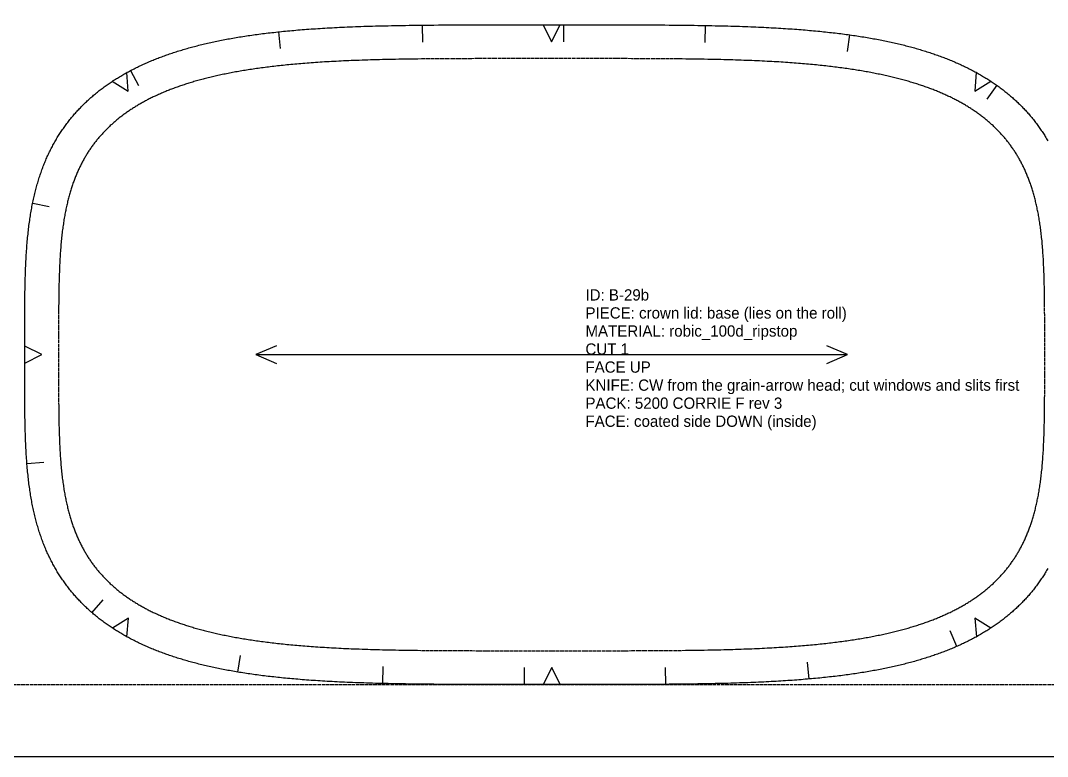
# Model space of a CAD drawing. Header units: millimetres. Extents: x 0 to 9408, y -22 to 1524.
# Drawn here: x 7505.5 to 7870, y 0 to 261 of the extents above; entities that cross this region are included whole.
import ezdxf

# ---------------------------------------------------------------- set-up
doc = ezdxf.new("R2010")
doc.units = ezdxf.units.MM
doc.linetypes.add('DASHED', pattern=[1.524, 1.27, -0.254])
for name, color, linetype in [('CUT', 7, 'Continuous'), ('GRAIN', 5, 'Continuous'), ('NOTCH', 1, 'Continuous'), ('SEW', 3, 'Continuous'), ('TEXT', 2, 'Continuous')]:
    doc.layers.add(name, color=color, linetype=linetype)

msp = doc.modelspace()

# ---------------------------------------------------------------- linework, layer by layer
at = {"layer": 'CUT'}
msp.add_lwpolyline([(7870.12, 66.67), (7869.9, 66.29), (7869.68, 65.91), (7869.45, 65.53), (7869.22, 65.16), (7868.99, 64.78), (7868.75, 64.41), (7868.52, 64.04), (7868.28, 63.68), (7868.04, 63.31), (7867.79, 62.95), (7867.55, 62.59), (7867.3, 62.23), (7867.05, 61.88), (7866.8, 61.52), (7866.54, 61.17), (7866.29, 60.82), (7866.03, 60.47), (7865.76, 60.13), (7865.5, 59.79), (7865.23, 59.45), (7864.97, 59.11), (7864.69, 58.77), (7864.42, 58.44), (7864.15, 58.11), (7863.87, 57.78), (7863.59, 57.45), (7863.31, 57.12), (7863.02, 56.8), (7862.74, 56.48), (7862.45, 56.16), (7862.16, 55.84), (7861.86, 55.53), (7861.57, 55.21), (7861.27, 54.9), (7860.97, 54.59), (7860.67, 54.29), (7860.37, 53.98), (7860.06, 53.68), (7859.75, 53.38), (7859.44, 53.08), (7859.13, 52.79), (7858.82, 52.49), (7858.5, 52.2), (7858.18, 51.91), (7857.86, 51.62), (7857.54, 51.34), (7857.22, 51.05), (7856.89, 50.77), (7856.56, 50.49), (7856.23, 50.22), (7855.9, 49.94), (7855.57, 49.67), (7855.23, 49.39), (7854.89, 49.13), (7854.55, 48.86), (7854.21, 48.59), (7853.86, 48.33), (7853.52, 48.07), (7853.17, 47.81), (7852.82, 47.55), (7852.47, 47.29), (7852.11, 47.04), (7851.76, 46.79), (7851.4, 46.54), (7851.04, 46.29), (7850.68, 46.05), (7850.31, 45.8), (7849.95, 45.56), (7849.58, 45.32), (7849.21, 45.08), (7848.84, 44.84), (7848.46, 44.61), (7848.09, 44.38), (7847.71, 44.15), (7847.33, 43.92), (7846.95, 43.69), (7846.57, 43.46), (7846.18, 43.24), (7845.79, 43.02), (7845.4, 42.8), (7845.01, 42.58), (7844.62, 42.36), (7844.22, 42.15), (7843.83, 41.93), (7843.43, 41.72), (7843.03, 41.51), (7842.62, 41.31), (7842.22, 41.1), (7841.81, 40.89), (7841.4, 40.69), (7840.99, 40.49), (7840.58, 40.29), (7840.17, 40.09), (7839.75, 39.9), (7839.33, 39.7), (7838.91, 39.51), (7838.49, 39.32), (7838.06, 39.13), (7837.63, 38.94), (7837.21, 38.75), (7836.77, 38.57), (7836.34, 38.39), (7835.91, 38.21), (7835.47, 38.03), (7835.03, 37.85), (7834.59, 37.67), (7834.14, 37.49), (7833.7, 37.32), (7833.25, 37.15), (7832.8, 36.98), (7832.35, 36.81), (7831.89, 36.64), (7831.44, 36.47), (7830.98, 36.31), (7830.52, 36.15), (7830.05, 35.99), (7829.59, 35.82), (7829.12, 35.67), (7828.65, 35.51), (7828.18, 35.35), (7827.7, 35.2), (7827.22, 35.04), (7826.74, 34.89), (7826.26, 34.74), (7825.78, 34.59), (7825.29, 34.45), (7824.8, 34.3), (7824.31, 34.16), (7823.82, 34.01), (7823.32, 33.87), (7822.82, 33.73), (7822.32, 33.59), (7821.81, 33.45), (7821.31, 33.32), (7820.8, 33.18), (7820.29, 33.05), (7819.77, 32.92), (7819.25, 32.78), (7818.73, 32.65), (7818.21, 32.53), (7817.69, 32.4), (7817.16, 32.27), (7816.63, 32.15), (7816.09, 32.03), (7815.55, 31.9), (7815.01, 31.78), (7814.47, 31.66), (7813.93, 31.54), (7813.38, 31.43), (7812.82, 31.31), (7812.27, 31.2), (7811.71, 31.08), (7811.15, 30.97), (7810.59, 30.86), (7810.02, 30.75), (7809.45, 30.64), (7808.87, 30.54), (7808.29, 30.43), (7807.71, 30.33), (7807.13, 30.22), (7806.54, 30.12), (7805.95, 30.02), (7805.35, 29.92), (7804.76, 29.82), (7804.15, 29.73), (7803.55, 29.63), (7802.94, 29.54), (7802.32, 29.44), (7801.7, 29.35), (7801.08, 29.26), (7800.46, 29.17), (7799.83, 29.08), (7799.19, 28.99), (7798.55, 28.9), (7797.91, 28.82), (7797.26, 28.73), (7796.61, 28.65), (7795.96, 28.57), (7795.3, 28.49), (7794.63, 28.41), (7793.96, 28.33), (7793.29, 28.25), (7792.61, 28.18), (7791.92, 28.1), (7791.23, 28.03), (7790.54, 27.95), (7789.84, 27.88), (7789.13, 27.81), (7788.42, 27.74), (7787.7, 27.67), (7786.98, 27.6), (7786.25, 27.54), (7785.51, 27.47), (7784.77, 27.41), (7784.03, 27.35), (7783.27, 27.28), (7782.51, 27.22), (7781.74, 27.16), (7780.97, 27.1), (7780.19, 27.05), (7779.4, 26.99), (7778.6, 26.94), (7777.8, 26.88), (7776.99, 26.83), (7776.17, 26.78), (7775.34, 26.72), (7774.5, 26.67), (7773.65, 26.63), (7772.8, 26.58), (7771.93, 26.53), (7771.06, 26.48), (7770.17, 26.44), (7769.28, 26.4), (7768.37, 26.35), (7767.46, 26.31), (7766.53, 26.27), (7765.59, 26.23), (7764.64, 26.19), (7763.67, 26.16), (7762.69, 26.12), (7761.7, 26.09), (7760.69, 26.05), (7759.66, 26.02), (7758.62, 25.99), (7757.57, 25.96), (7756.49, 25.93), (7755.4, 25.9), (7754.29, 25.87), (7753.16, 25.84), (7752, 25.82), (7750.82, 25.79), (7749.62, 25.77), (7748.39, 25.74), (7747.14, 25.72), (7745.85, 25.7), (7744.53, 25.68), (7743.18, 25.66), (7741.79, 25.65), (7740.35, 25.63), (7738.88, 25.61), (7737.34, 25.6), (7735.76, 25.58), (7734.12, 25.57), (7732.4, 25.56), (7730.61, 25.55), (7728.73, 25.54), (7726.74, 25.53), (7724.62, 25.52), (7722.34, 25.52), (7719.87, 25.51), (7717.13, 25.51), (7714.03, 25.5), (7710.35, 25.5), (7705.56, 25.5), (7694, 25.5), (7682.44, 25.5), (7677.64, 25.5), (7673.96, 25.5), (7670.86, 25.51), (7668.13, 25.51), (7665.65, 25.52), (7663.38, 25.52), (7661.26, 25.53), (7659.26, 25.54), (7657.38, 25.55), (7655.59, 25.56), (7653.87, 25.57), (7652.23, 25.58), (7650.65, 25.6), (7649.12, 25.61), (7647.65, 25.63), (7646.21, 25.65), (7644.82, 25.66), (7643.47, 25.68), (7642.15, 25.7), (7640.86, 25.72), (7639.61, 25.74), (7638.38, 25.77), (7637.18, 25.79), (7636, 25.82), (7634.84, 25.84), (7633.71, 25.87), (7632.6, 25.9), (7631.51, 25.93), (7630.43, 25.96), (7629.38, 25.99), (7628.34, 26.02), (7627.31, 26.05), (7626.3, 26.09), (7625.31, 26.12), (7624.33, 26.16), (7623.36, 26.19), (7622.41, 26.23), (7621.47, 26.27), (7620.54, 26.31), (7619.63, 26.35), (7618.72, 26.4), (7617.83, 26.44), (7616.94, 26.48), (7616.07, 26.53), (7615.2, 26.58), (7614.35, 26.63), (7613.5, 26.67), (7612.66, 26.72), (7611.83, 26.78), (7611.01, 26.83), (7610.2, 26.88), (7609.4, 26.94), (7608.6, 26.99), (7607.81, 27.05), (7607.03, 27.1), (7606.26, 27.16), (7605.49, 27.22), (7604.73, 27.28), (7603.97, 27.35), (7603.23, 27.41), (7602.49, 27.47), (7601.75, 27.54), (7601.02, 27.6), (7600.3, 27.67), (7599.58, 27.74), (7598.87, 27.81), (7598.16, 27.88), (7597.46, 27.95), (7596.77, 28.03), (7596.08, 28.1), (7595.39, 28.18), (7594.71, 28.25), (7594.04, 28.33), (7593.37, 28.41), (7592.7, 28.49), (7592.04, 28.57), (7591.39, 28.65), (7590.74, 28.73), (7590.09, 28.82), (7589.45, 28.9), (7588.81, 28.99), (7588.17, 29.08), (7587.54, 29.17), (7586.92, 29.26), (7586.3, 29.35), (7585.68, 29.44), (7585.06, 29.54), (7584.45, 29.63), (7583.85, 29.73), (7583.24, 29.82), (7582.65, 29.92), (7582.05, 30.02), (7581.46, 30.12), (7580.87, 30.22), (7580.29, 30.33), (7579.71, 30.43), (7579.13, 30.54), (7578.55, 30.64), (7577.98, 30.75), (7577.41, 30.86), (7576.85, 30.97), (7576.29, 31.08), (7575.73, 31.2), (7575.18, 31.31), (7574.62, 31.43), (7574.07, 31.54), (7573.53, 31.66), (7572.99, 31.78), (7572.45, 31.9), (7571.91, 32.03), (7571.37, 32.15), (7570.84, 32.27), (7570.31, 32.4), (7569.79, 32.53), (7569.27, 32.65), (7568.75, 32.78), (7568.23, 32.92), (7567.71, 33.05), (7567.2, 33.18), (7566.69, 33.32), (7566.19, 33.45), (7565.68, 33.59), (7565.18, 33.73), (7564.68, 33.87), (7564.18, 34.01), (7563.69, 34.16), (7563.2, 34.3), (7562.71, 34.45), (7562.22, 34.59), (7561.74, 34.74), (7561.26, 34.89), (7560.78, 35.04), (7560.3, 35.2), (7559.82, 35.35), (7559.35, 35.51), (7558.88, 35.67), (7558.41, 35.82), (7557.95, 35.99), (7557.48, 36.15), (7557.02, 36.31), (7556.56, 36.47), (7556.11, 36.64), (7555.65, 36.81), (7555.2, 36.98), (7554.75, 37.15), (7554.3, 37.32), (7553.86, 37.49), (7553.41, 37.67), (7552.97, 37.85), (7552.53, 38.03), (7552.09, 38.21), (7551.66, 38.39), (7551.23, 38.57), (7550.79, 38.75), (7550.37, 38.94), (7549.94, 39.13), (7549.51, 39.32), (7549.09, 39.51), (7548.67, 39.7), (7548.25, 39.9), (7547.83, 40.09), (7547.42, 40.29), (7547.01, 40.49), (7546.6, 40.69), (7546.19, 40.89), (7545.78, 41.1), (7545.38, 41.31), (7544.97, 41.51), (7544.57, 41.72), (7544.17, 41.93), (7543.78, 42.15), (7543.38, 42.36), (7542.99, 42.58), (7542.6, 42.8), (7542.21, 43.02), (7541.82, 43.24), (7541.43, 43.46), (7541.05, 43.69), (7540.67, 43.92), (7540.29, 44.15), (7539.91, 44.38), (7539.54, 44.61), (7539.16, 44.84), (7538.79, 45.08), (7538.42, 45.32), (7538.05, 45.56), (7537.69, 45.8), (7537.32, 46.05), (7536.96, 46.29), (7536.6, 46.54), (7536.24, 46.79), (7535.89, 47.04), (7535.53, 47.29), (7535.18, 47.55), (7534.83, 47.81), (7534.48, 48.07), (7534.14, 48.33), (7533.79, 48.59), (7533.45, 48.86), (7533.11, 49.13), (7532.77, 49.39), (7532.43, 49.67), (7532.1, 49.94), (7531.77, 50.22), (7531.44, 50.49), (7531.11, 50.77), (7530.78, 51.05), (7530.46, 51.34), (7530.14, 51.62), (7529.82, 51.91), (7529.5, 52.2), (7529.18, 52.49), (7528.87, 52.79), (7528.56, 53.08), (7528.25, 53.38), (7527.94, 53.68), (7527.63, 53.98), (7527.33, 54.29), (7527.03, 54.59), (7526.73, 54.9), (7526.43, 55.21), (7526.14, 55.53), (7525.84, 55.84), (7525.55, 56.16), (7525.26, 56.48), (7524.98, 56.8), (7524.69, 57.12), (7524.41, 57.45), (7524.13, 57.78), (7523.85, 58.11), (7523.58, 58.44), (7523.31, 58.77), (7523.03, 59.11), (7522.77, 59.45), (7522.5, 59.79), (7522.24, 60.13), (7521.97, 60.47), (7521.71, 60.82), (7521.46, 61.17), (7521.2, 61.52), (7520.95, 61.88), (7520.7, 62.23), (7520.45, 62.59), (7520.21, 62.95), (7519.96, 63.31), (7519.72, 63.68), (7519.48, 64.04), (7519.25, 64.41), (7519.01, 64.78), (7518.78, 65.16), (7518.55, 65.53), (7518.32, 65.91), (7518.1, 66.29), (7517.88, 66.67), (7517.66, 67.06), (7517.44, 67.44), (7517.22, 67.83), (7517.01, 68.22), (7516.8, 68.62), (7516.59, 69.01), (7516.39, 69.41), (7516.18, 69.81), (7515.98, 70.21), (7515.78, 70.62), (7515.59, 71.02), (7515.39, 71.43), (7515.2, 71.84), (7515.01, 72.26), (7514.83, 72.67), (7514.64, 73.09), (7514.46, 73.51), (7514.28, 73.94), (7514.1, 74.36), (7513.93, 74.79), (7513.76, 75.22), (7513.59, 75.65), (7513.42, 76.09), (7513.25, 76.53), (7513.09, 76.97), (7512.93, 77.41), (7512.77, 77.86), (7512.61, 78.31), (7512.46, 78.76), (7512.31, 79.21), (7512.16, 79.67), (7512.01, 80.13), (7511.87, 80.59), (7511.73, 81.06), (7511.59, 81.53), (7511.45, 82), (7511.32, 82.47), (7511.18, 82.95), (7511.05, 83.43), (7510.92, 83.91), (7510.8, 84.4), (7510.67, 84.89), (7510.55, 85.38), (7510.43, 85.88), (7510.32, 86.38), (7510.2, 86.88), (7510.09, 87.39), (7509.98, 87.9), (7509.87, 88.42), (7509.76, 88.94), (7509.66, 89.46), (7509.56, 89.99), (7509.46, 90.52), (7509.36, 91.05), (7509.26, 91.59), (7509.17, 92.14), (7509.08, 92.69), (7508.99, 93.24), (7508.9, 93.8), (7508.82, 94.37), (7508.74, 94.94), (7508.65, 95.51), (7508.58, 96.09), (7508.5, 96.68), (7508.42, 97.28), (7508.35, 97.88), (7508.28, 98.48), (7508.21, 99.1), (7508.15, 99.72), (7508.08, 100.35), (7508.02, 100.98), (7507.96, 101.63), (7507.9, 102.28), (7507.84, 102.94), (7507.79, 103.61), (7507.74, 104.29), (7507.68, 104.99), (7507.64, 105.69), (7507.59, 106.4), (7507.54, 107.13), (7507.5, 107.87), (7507.46, 108.63), (7507.42, 109.4), (7507.38, 110.18), (7507.34, 110.98), (7507.31, 111.81), (7507.28, 112.65), (7507.25, 113.51), (7507.22, 114.4), (7507.19, 115.31), (7507.17, 116.25), (7507.14, 117.23), (7507.12, 118.24), (7507.1, 119.29), (7507.08, 120.39), (7507.07, 121.54), (7507.05, 122.75), (7507.04, 124.04), (7507.03, 125.43), (7507.02, 126.93), (7507.01, 128.58), (7507.01, 130.46), (7507, 132.67), (7507, 135.56), (7507, 142.5), (7507, 149.45), (7507, 152.33), (7507.01, 154.54), (7507.01, 156.42), (7507.02, 158.07), (7507.03, 159.57), (7507.04, 160.96), (7507.05, 162.25), (7507.07, 163.46), (7507.08, 164.61), (7507.1, 165.71), (7507.12, 166.76), (7507.14, 167.77), (7507.17, 168.75), (7507.19, 169.69), (7507.22, 170.6), (7507.25, 171.49), (7507.28, 172.35), (7507.31, 173.19), (7507.34, 174.02), (7507.38, 174.82), (7507.42, 175.6), (7507.46, 176.37), (7507.5, 177.13), (7507.54, 177.87), (7507.59, 178.6), (7507.64, 179.31), (7507.68, 180.01), (7507.74, 180.71), (7507.79, 181.39), (7507.84, 182.06), (7507.9, 182.72), (7507.96, 183.37), (7508.02, 184.02), (7508.08, 184.65), (7508.15, 185.28), (7508.21, 185.9), (7508.28, 186.52), (7508.35, 187.12), (7508.42, 187.72), (7508.5, 188.32), (7508.58, 188.91), (7508.65, 189.49), (7508.74, 190.06), (7508.82, 190.63), (7508.9, 191.2), (7508.99, 191.76), (7509.08, 192.31), (7509.17, 192.86), (7509.26, 193.41), (7509.36, 193.95), (7509.46, 194.48), (7509.56, 195.01), (7509.66, 195.54), (7509.76, 196.06), (7509.87, 196.58), (7509.98, 197.1), (7510.09, 197.61), (7510.2, 198.12), (7510.32, 198.62), (7510.43, 199.12), (7510.55, 199.62), (7510.67, 200.11), (7510.8, 200.6), (7510.92, 201.09), (7511.05, 201.57), (7511.18, 202.05), (7511.32, 202.53), (7511.45, 203), (7511.59, 203.47), (7511.73, 203.94), (7511.87, 204.41), (7512.01, 204.87), (7512.16, 205.33), (7512.31, 205.79), (7512.46, 206.24), (7512.61, 206.69), (7512.77, 207.14), (7512.93, 207.59), (7513.09, 208.03), (7513.25, 208.47), (7513.42, 208.91), (7513.59, 209.35), (7513.76, 209.78), (7513.93, 210.21), (7514.1, 210.64), (7514.28, 211.06), (7514.46, 211.49), (7514.64, 211.91), (7514.83, 212.33), (7515.01, 212.74), (7515.2, 213.16), (7515.39, 213.57), (7515.59, 213.98), (7515.78, 214.38), (7515.98, 214.79), (7516.18, 215.19), (7516.39, 215.59), (7516.59, 215.99), (7516.8, 216.38), (7517.01, 216.78), (7517.22, 217.17), (7517.44, 217.56), (7517.66, 217.94), (7517.88, 218.33), (7518.1, 218.71), (7518.32, 219.09), (7518.55, 219.47), (7518.78, 219.84), (7519.01, 220.22), (7519.25, 220.59), (7519.48, 220.96), (7519.72, 221.32), (7519.96, 221.69), (7520.21, 222.05), (7520.45, 222.41), (7520.7, 222.77), (7520.95, 223.12), (7521.2, 223.48), (7521.46, 223.83), (7521.71, 224.18), (7521.97, 224.53), (7522.24, 224.87), (7522.5, 225.21), (7522.77, 225.55), (7523.03, 225.89), (7523.31, 226.23), (7523.58, 226.56), (7523.85, 226.89), (7524.13, 227.22), (7524.41, 227.55), (7524.69, 227.88), (7524.98, 228.2), (7525.26, 228.52), (7525.55, 228.84), (7525.84, 229.16), (7526.14, 229.47), (7526.43, 229.79), (7526.73, 230.1), (7527.03, 230.41), (7527.33, 230.71), (7527.63, 231.02), (7527.94, 231.32), (7528.25, 231.62), (7528.56, 231.92), (7528.87, 232.21), (7529.18, 232.51), (7529.5, 232.8), (7529.82, 233.09), (7530.14, 233.38), (7530.46, 233.66), (7530.78, 233.95), (7531.11, 234.23), (7531.44, 234.51), (7531.77, 234.78), (7532.1, 235.06), (7532.43, 235.33), (7532.77, 235.61), (7533.11, 235.87), (7533.45, 236.14), (7533.79, 236.41), (7534.14, 236.67), (7534.48, 236.93), (7534.83, 237.19), (7535.18, 237.45), (7535.53, 237.71), (7535.89, 237.96), (7536.24, 238.21), (7536.6, 238.46), (7536.96, 238.71), (7537.32, 238.95), (7537.69, 239.2), (7538.05, 239.44), (7538.42, 239.68), (7538.79, 239.92), (7539.16, 240.16), (7539.54, 240.39), (7539.91, 240.62), (7540.29, 240.85), (7540.67, 241.08), (7541.05, 241.31), (7541.43, 241.54), (7541.82, 241.76), (7542.21, 241.98), (7542.6, 242.2), (7542.99, 242.42), (7543.38, 242.64), (7543.78, 242.85), (7544.17, 243.07), (7544.57, 243.28), (7544.97, 243.49), (7545.38, 243.69), (7545.78, 243.9), (7546.19, 244.11), (7546.6, 244.31), (7547.01, 244.51), (7547.42, 244.71), (7547.83, 244.91), (7548.25, 245.1), (7548.67, 245.3), (7549.09, 245.49), (7549.51, 245.68), (7549.94, 245.87), (7550.37, 246.06), (7550.79, 246.25), (7551.23, 246.43), (7551.66, 246.61), (7552.09, 246.79), (7552.53, 246.97), (7552.97, 247.15), (7553.41, 247.33), (7553.86, 247.51), (7554.3, 247.68), (7554.75, 247.85), (7555.2, 248.02), (7555.65, 248.19), (7556.11, 248.36), (7556.56, 248.53), (7557.02, 248.69), (7557.48, 248.85), (7557.95, 249.01), (7558.41, 249.18), (7558.88, 249.33), (7559.35, 249.49), (7559.82, 249.65), (7560.3, 249.8), (7560.78, 249.96), (7561.26, 250.11), (7561.74, 250.26), (7562.22, 250.41), (7562.71, 250.55), (7563.2, 250.7), (7563.69, 250.84), (7564.18, 250.99), (7564.68, 251.13), (7565.18, 251.27), (7565.68, 251.41), (7566.19, 251.55), (7566.69, 251.68), (7567.2, 251.82), (7567.71, 251.95), (7568.23, 252.08), (7568.75, 252.22), (7569.27, 252.35), (7569.79, 252.47), (7570.31, 252.6), (7570.84, 252.73), (7571.37, 252.85), (7571.91, 252.97), (7572.45, 253.1), (7572.99, 253.22), (7573.53, 253.34), (7574.07, 253.46), (7574.62, 253.57), (7575.18, 253.69), (7575.73, 253.8), (7576.29, 253.92), (7576.85, 254.03), (7577.41, 254.14), (7577.98, 254.25), (7578.55, 254.36), (7579.13, 254.46), (7579.71, 254.57), (7580.29, 254.67), (7580.87, 254.78), (7581.46, 254.88), (7582.05, 254.98), (7582.65, 255.08), (7583.24, 255.18), (7583.85, 255.27), (7584.45, 255.37), (7585.06, 255.46), (7585.68, 255.56), (7586.3, 255.65), (7586.92, 255.74), (7587.54, 255.83), (7588.17, 255.92), (7588.81, 256.01), (7589.45, 256.1), (7590.09, 256.18), (7590.74, 256.27), (7591.39, 256.35), (7592.04, 256.43), (7592.7, 256.51), (7593.37, 256.59), (7594.04, 256.67), (7594.71, 256.75), (7595.39, 256.82), (7596.08, 256.9), (7596.77, 256.97), (7597.46, 257.05), (7598.16, 257.12), (7598.87, 257.19), (7599.58, 257.26), (7600.3, 257.33), (7601.02, 257.4), (7601.75, 257.46), (7602.49, 257.53), (7603.23, 257.59), (7603.97, 257.65), (7604.73, 257.72), (7605.49, 257.78), (7606.26, 257.84), (7607.03, 257.9), (7607.81, 257.95), (7608.6, 258.01), (7609.4, 258.06), (7610.2, 258.12), (7611.01, 258.17), (7611.83, 258.22), (7612.66, 258.28), (7613.5, 258.33), (7614.35, 258.37), (7615.2, 258.42), (7616.07, 258.47), (7616.94, 258.52), (7617.83, 258.56), (7618.72, 258.6), (7619.63, 258.65), (7620.54, 258.69), (7621.47, 258.73), (7622.41, 258.77), (7623.36, 258.81), (7624.33, 258.84), (7625.31, 258.88), (7626.3, 258.91), (7627.31, 258.95), (7628.34, 258.98), (7629.38, 259.01), (7630.43, 259.04), (7631.51, 259.07), (7632.6, 259.1), (7633.71, 259.13), (7634.84, 259.16), (7636, 259.18), (7637.18, 259.21), (7638.38, 259.23), (7639.61, 259.26), (7640.86, 259.28), (7642.15, 259.3), (7643.47, 259.32), (7644.82, 259.34), (7646.21, 259.35), (7647.65, 259.37), (7649.12, 259.39), (7650.66, 259.4), (7652.24, 259.42), (7653.88, 259.43), (7655.6, 259.44), (7657.39, 259.45), (7659.27, 259.46), (7661.26, 259.47), (7663.38, 259.48), (7665.66, 259.48), (7668.13, 259.49), (7670.87, 259.49), (7673.97, 259.5), (7677.65, 259.5), (7682.44, 259.5), (7694, 259.5), (7694, 259.5), (7705.56, 259.5), (7710.36, 259.5), (7714.04, 259.5), (7717.14, 259.49), (7719.87, 259.49), (7722.35, 259.48), (7724.62, 259.48), (7726.74, 259.47), (7728.74, 259.46), (7730.62, 259.45), (7732.41, 259.44), (7734.13, 259.43), (7735.77, 259.42), (7737.35, 259.4), (7738.88, 259.39), (7740.35, 259.37), (7741.79, 259.35), (7743.18, 259.34), (7744.53, 259.32), (7745.85, 259.3), (7747.14, 259.28), (7748.39, 259.26), (7749.62, 259.23), (7750.82, 259.21), (7752, 259.18), (7753.16, 259.16), (7754.29, 259.13), (7755.4, 259.1), (7756.49, 259.07), (7757.57, 259.04), (7758.62, 259.01), (7759.66, 258.98), (7760.69, 258.95), (7761.7, 258.91), (7762.69, 258.88), (7763.67, 258.84), (7764.64, 258.81), (7765.59, 258.77), (7766.53, 258.73), (7767.46, 258.69), (7768.37, 258.65), (7769.28, 258.6), (7770.17, 258.56), (7771.06, 258.52), (7771.93, 258.47), (7772.8, 258.42), (7773.65, 258.37), (7774.5, 258.33), (7775.34, 258.28), (7776.17, 258.22), (7776.99, 258.17), (7777.8, 258.12), (7778.6, 258.06), (7779.4, 258.01), (7780.19, 257.95), (7780.97, 257.9), (7781.74, 257.84), (7782.51, 257.78), (7783.27, 257.72), (7784.03, 257.65), (7784.77, 257.59), (7785.51, 257.53), (7786.25, 257.46), (7786.98, 257.4), (7787.7, 257.33), (7788.42, 257.26), (7789.13, 257.19), (7789.84, 257.12), (7790.54, 257.05), (7791.23, 256.97), (7791.92, 256.9), (7792.61, 256.82), (7793.29, 256.75), (7793.96, 256.67), (7794.63, 256.59), (7795.3, 256.51), (7795.96, 256.43), (7796.61, 256.35), (7797.26, 256.27), (7797.91, 256.18), (7798.55, 256.1), (7799.19, 256.01), (7799.83, 255.92), (7800.46, 255.83), (7801.08, 255.74), (7801.7, 255.65), (7802.32, 255.56), (7802.94, 255.46), (7803.55, 255.37), (7804.15, 255.27), (7804.76, 255.18), (7805.35, 255.08), (7805.95, 254.98), (7806.54, 254.88), (7807.13, 254.78), (7807.71, 254.67), (7808.29, 254.57), (7808.87, 254.46), (7809.45, 254.36), (7810.02, 254.25), (7810.59, 254.14), (7811.15, 254.03), (7811.71, 253.92), (7812.27, 253.8), (7812.82, 253.69), (7813.38, 253.57), (7813.93, 253.46), (7814.47, 253.34), (7815.01, 253.22), (7815.55, 253.1), (7816.09, 252.97), (7816.63, 252.85), (7817.16, 252.73), (7817.69, 252.6), (7818.21, 252.47), (7818.73, 252.35), (7819.25, 252.22), (7819.77, 252.08), (7820.29, 251.95), (7820.8, 251.82), (7821.31, 251.68), (7821.81, 251.55), (7822.32, 251.41), (7822.82, 251.27), (7823.32, 251.13), (7823.82, 250.99), (7824.31, 250.84), (7824.8, 250.7), (7825.29, 250.55), (7825.78, 250.41), (7826.26, 250.26), (7826.74, 250.11), (7827.22, 249.96), (7827.7, 249.8), (7828.18, 249.65), (7828.65, 249.49), (7829.12, 249.33), (7829.59, 249.18), (7830.05, 249.01), (7830.52, 248.85), (7830.98, 248.69), (7831.44, 248.53), (7831.89, 248.36), (7832.35, 248.19), (7832.8, 248.02), (7833.25, 247.85), (7833.7, 247.68), (7834.14, 247.51), (7834.59, 247.33), (7835.03, 247.15), (7835.47, 246.97), (7835.91, 246.79), (7836.34, 246.61), (7836.77, 246.43), (7837.21, 246.25), (7837.63, 246.06), (7838.06, 245.87), (7838.49, 245.68), (7838.91, 245.49), (7839.33, 245.3), (7839.75, 245.1), (7840.17, 244.91), (7840.58, 244.71), (7840.99, 244.51), (7841.4, 244.31), (7841.81, 244.11), (7842.22, 243.9), (7842.62, 243.69), (7843.03, 243.49), (7843.43, 243.28), (7843.83, 243.07), (7844.22, 242.85), (7844.62, 242.64), (7845.01, 242.42), (7845.4, 242.2), (7845.79, 241.98), (7846.18, 241.76), (7846.57, 241.54), (7846.95, 241.31), (7847.33, 241.08), (7847.71, 240.85), (7848.09, 240.62), (7848.46, 240.39), (7848.84, 240.16), (7849.21, 239.92), (7849.58, 239.68), (7849.95, 239.44), (7850.31, 239.2), (7850.68, 238.95), (7851.04, 238.71), (7851.4, 238.46), (7851.76, 238.21), (7852.11, 237.96), (7852.47, 237.71), (7852.82, 237.45), (7853.17, 237.19), (7853.52, 236.93), (7853.86, 236.67), (7854.21, 236.41), (7854.55, 236.14), (7854.89, 235.87), (7855.23, 235.61), (7855.57, 235.33), (7855.9, 235.06), (7856.23, 234.78), (7856.56, 234.51), (7856.89, 234.23), (7857.22, 233.95), (7857.54, 233.66), (7857.86, 233.38), (7858.18, 233.09), (7858.5, 232.8), (7858.82, 232.51), (7859.13, 232.21), (7859.44, 231.92), (7859.75, 231.62), (7860.06, 231.32), (7860.37, 231.02), (7860.67, 230.71), (7860.97, 230.41), (7861.27, 230.1), (7861.57, 229.79), (7861.86, 229.47), (7862.16, 229.16), (7862.45, 228.84), (7862.74, 228.52), (7863.02, 228.2), (7863.31, 227.88), (7863.59, 227.55), (7863.87, 227.22), (7864.15, 226.89), (7864.42, 226.56), (7864.69, 226.23), (7864.97, 225.89), (7865.23, 225.55), (7865.5, 225.21), (7865.76, 224.87), (7866.03, 224.53), (7866.29, 224.18), (7866.54, 223.83), (7866.8, 223.48), (7867.05, 223.12), (7867.3, 222.77), (7867.55, 222.41), (7867.79, 222.05), (7868.04, 221.69), (7868.28, 221.32), (7868.52, 220.96), (7868.75, 220.59), (7868.99, 220.22), (7869.22, 219.84), (7869.45, 219.47), (7869.68, 219.09), (7869.9, 218.71), (7870.12, 218.33)], dxfattribs=at)
at = {"layer": 'GRAIN'}
for points in [[(7596.37, 145.62), (7589, 142.5), (7596.37, 139.38)], [(7589, 142.5), (7799, 142.5)], [(7791.63, 139.38), (7799, 142.5), (7791.63, 145.62)]]:
    msp.add_lwpolyline(points, dxfattribs=at)
at = {"layer": 'NOTCH'}
for points in [[(7648.1, 259.38), (7648.16, 253.38)], [(7690.98, 259.5), (7693.98, 253.5), (7696.98, 259.5)], [(7698.23, 259.5), (7698.23, 253.5)], [(7748.44, 259.26), (7748.33, 253.26)], [(7597.04, 257), (7597.67, 251.04)], [(7799.75, 255.93), (7798.92, 249.99)], [(7538.07, 239.52), (7543.73, 235.92), (7543.21, 242.61)], [(7544.58, 243.28), (7547.37, 237.97)], [(7844.73, 242.64), (7844.22, 235.95), (7849.88, 239.56)], [(7851.98, 238.05), (7848.51, 233.16)], [(7509.81, 196.29), (7515.69, 195.09)], [(7507, 139.5), (7513, 142.5), (7507, 145.5)], [(7507.77, 103.89), (7513.75, 104.36)], [(7530.86, 50.99), (7534.79, 55.52)], [(7543.25, 42.37), (7543.76, 49.06), (7538.1, 45.46)], [(7849.91, 45.47), (7844.25, 49.07), (7844.77, 42.38)], [(7837.81, 39.02), (7835.4, 44.51)], [(7582.62, 29.93), (7583.6, 35.84)], [(7785.38, 27.46), (7784.86, 33.44)], [(7634.1, 25.86), (7634.25, 31.86)], [(7684.39, 25.5), (7684.39, 31.5)], [(7697.01, 25.5), (7694.01, 31.5), (7691.01, 25.5)], [(7734.48, 25.57), (7734.43, 31.57)]]:
    msp.add_lwpolyline(points, dxfattribs=at)
at = {"layer": 'SEW', "linetype": 'DASHED'}
msp.add_lwpolyline([(7694, 247.5), (7682.44, 247.5), (7677.65, 247.5), (7673.98, 247.5), (7670.88, 247.49), (7668.15, 247.49), (7665.69, 247.48), (7663.42, 247.48), (7661.31, 247.47), (7659.33, 247.46), (7657.45, 247.45), (7655.67, 247.44), (7653.97, 247.43), (7652.33, 247.42), (7650.76, 247.4), (7649.25, 247.39), (7647.78, 247.37), (7646.36, 247.36), (7644.98, 247.34), (7643.64, 247.32), (7642.34, 247.3), (7641.06, 247.28), (7639.82, 247.26), (7638.61, 247.24), (7637.42, 247.21), (7636.26, 247.19), (7635.12, 247.16), (7634, 247.14), (7632.91, 247.11), (7631.83, 247.08), (7630.78, 247.05), (7629.74, 247.02), (7628.71, 246.99), (7627.71, 246.96), (7626.72, 246.92), (7625.74, 246.89), (7624.78, 246.85), (7623.84, 246.82), (7622.9, 246.78), (7621.98, 246.74), (7621.08, 246.7), (7620.18, 246.66), (7619.29, 246.62), (7618.42, 246.57), (7617.56, 246.53), (7616.7, 246.49), (7615.86, 246.44), (7615.03, 246.39), (7614.2, 246.35), (7613.39, 246.3), (7612.58, 246.25), (7611.79, 246.2), (7611, 246.15), (7610.22, 246.09), (7609.45, 246.04), (7608.68, 245.98), (7607.93, 245.93), (7607.18, 245.87), (7606.43, 245.81), (7605.7, 245.76), (7604.97, 245.7), (7604.25, 245.63), (7603.53, 245.57), (7602.83, 245.51), (7602.12, 245.45), (7601.43, 245.38), (7600.74, 245.32), (7600.05, 245.25), (7599.38, 245.18), (7598.7, 245.11), (7598.04, 245.04), (7597.37, 244.97), (7596.72, 244.9), (7596.07, 244.83), (7595.42, 244.75), (7594.78, 244.68), (7594.15, 244.6), (7593.52, 244.52), (7592.89, 244.44), (7592.27, 244.36), (7591.66, 244.28), (7591.04, 244.2), (7590.44, 244.12), (7589.84, 244.04), (7589.24, 243.95), (7588.65, 243.87), (7588.06, 243.78), (7587.47, 243.69), (7586.89, 243.6), (7586.31, 243.52), (7585.74, 243.42), (7585.17, 243.33), (7584.61, 243.24), (7584.05, 243.15), (7583.49, 243.05), (7582.94, 242.96), (7582.39, 242.86), (7581.85, 242.76), (7581.31, 242.66), (7580.77, 242.56), (7580.23, 242.46), (7579.7, 242.36), (7579.18, 242.25), (7578.65, 242.15), (7578.13, 242.04), (7577.62, 241.94), (7577.1, 241.83), (7576.59, 241.72), (7576.09, 241.61), (7575.58, 241.5), (7575.08, 241.39), (7574.59, 241.28), (7574.09, 241.16), (7573.6, 241.05), (7573.12, 240.93), (7572.63, 240.82), (7572.15, 240.7), (7571.67, 240.58), (7571.2, 240.46), (7570.73, 240.34), (7570.26, 240.21), (7569.79, 240.09), (7569.33, 239.97), (7568.87, 239.84), (7568.41, 239.71), (7567.95, 239.58), (7567.5, 239.46), (7567.05, 239.33), (7566.61, 239.19), (7566.16, 239.06), (7565.72, 238.93), (7565.29, 238.79), (7564.85, 238.66), (7564.42, 238.52), (7563.99, 238.38), (7563.56, 238.24), (7563.14, 238.1), (7562.71, 237.96), (7562.3, 237.82), (7561.88, 237.68), (7561.46, 237.53), (7561.05, 237.39), (7560.64, 237.24), (7560.24, 237.09), (7559.83, 236.94), (7559.43, 236.79), (7559.03, 236.64), (7558.63, 236.49), (7558.24, 236.33), (7557.85, 236.18), (7557.46, 236.02), (7557.07, 235.87), (7556.69, 235.71), (7556.31, 235.55), (7555.93, 235.39), (7555.55, 235.23), (7555.17, 235.06), (7554.8, 234.9), (7554.43, 234.73), (7554.06, 234.57), (7553.7, 234.4), (7553.33, 234.23), (7552.97, 234.06), (7552.61, 233.89), (7552.25, 233.72), (7551.9, 233.54), (7551.55, 233.37), (7551.2, 233.19), (7550.85, 233.02), (7550.5, 232.84), (7550.16, 232.66), (7549.82, 232.48), (7549.48, 232.3), (7549.14, 232.11), (7548.81, 231.93), (7548.47, 231.74), (7548.14, 231.55), (7547.82, 231.37), (7547.49, 231.18), (7547.17, 230.99), (7546.84, 230.79), (7546.52, 230.6), (7546.21, 230.41), (7545.89, 230.21), (7545.58, 230.01), (7545.26, 229.82), (7544.95, 229.62), (7544.65, 229.41), (7544.34, 229.21), (7544.04, 229.01), (7543.74, 228.8), (7543.44, 228.6), (7543.14, 228.39), (7542.84, 228.18), (7542.55, 227.97), (7542.26, 227.76), (7541.97, 227.55), (7541.68, 227.33), (7541.4, 227.12), (7541.11, 226.9), (7540.83, 226.68), (7540.55, 226.46), (7540.28, 226.24), (7540, 226.02), (7539.73, 225.8), (7539.46, 225.57), (7539.19, 225.34), (7538.92, 225.12), (7538.65, 224.89), (7538.39, 224.66), (7538.13, 224.42), (7537.87, 224.19), (7537.61, 223.96), (7537.35, 223.72), (7537.1, 223.48), (7536.85, 223.24), (7536.6, 223), (7536.35, 222.76), (7536.1, 222.51), (7535.86, 222.27), (7535.61, 222.02), (7535.37, 221.77), (7535.13, 221.52), (7534.9, 221.27), (7534.66, 221.02), (7534.43, 220.76), (7534.19, 220.51), (7533.96, 220.25), (7533.74, 219.99), (7533.51, 219.73), (7533.29, 219.47), (7533.06, 219.2), (7532.84, 218.94), (7532.62, 218.67), (7532.41, 218.4), (7532.19, 218.13), (7531.98, 217.85), (7531.77, 217.58), (7531.56, 217.3), (7531.35, 217.03), (7531.14, 216.75), (7530.94, 216.46), (7530.74, 216.18), (7530.54, 215.9), (7530.34, 215.61), (7530.14, 215.32), (7529.95, 215.03), (7529.75, 214.74), (7529.56, 214.44), (7529.37, 214.15), (7529.18, 213.85), (7529, 213.55), (7528.81, 213.25), (7528.63, 212.94), (7528.45, 212.64), (7528.27, 212.33), (7528.09, 212.02), (7527.92, 211.71), (7527.74, 211.39), (7527.57, 211.08), (7527.4, 210.76), (7527.23, 210.44), (7527.06, 210.12), (7526.9, 209.79), (7526.74, 209.46), (7526.57, 209.14), (7526.41, 208.8), (7526.26, 208.47), (7526.1, 208.13), (7525.95, 207.8), (7525.79, 207.45), (7525.64, 207.11), (7525.49, 206.77), (7525.34, 206.42), (7525.2, 206.07), (7525.05, 205.71), (7524.91, 205.36), (7524.77, 205), (7524.63, 204.64), (7524.49, 204.27), (7524.36, 203.91), (7524.23, 203.54), (7524.09, 203.16), (7523.96, 202.79), (7523.83, 202.41), (7523.71, 202.03), (7523.58, 201.65), (7523.46, 201.26), (7523.34, 200.87), (7523.22, 200.48), (7523.1, 200.08), (7522.98, 199.68), (7522.87, 199.27), (7522.75, 198.87), (7522.64, 198.46), (7522.53, 198.04), (7522.42, 197.63), (7522.32, 197.2), (7522.21, 196.78), (7522.11, 196.35), (7522.01, 195.92), (7521.91, 195.48), (7521.81, 195.04), (7521.71, 194.59), (7521.62, 194.14), (7521.53, 193.69), (7521.43, 193.23), (7521.35, 192.77), (7521.26, 192.3), (7521.17, 191.83), (7521.09, 191.35), (7521, 190.87), (7520.92, 190.38), (7520.84, 189.88), (7520.77, 189.38), (7520.69, 188.88), (7520.62, 188.37), (7520.54, 187.85), (7520.47, 187.32), (7520.4, 186.79), (7520.33, 186.25), (7520.27, 185.71), (7520.2, 185.16), (7520.14, 184.6), (7520.08, 184.03), (7520.02, 183.45), (7519.96, 182.87), (7519.91, 182.27), (7519.85, 181.67), (7519.8, 181.06), (7519.75, 180.43), (7519.7, 179.8), (7519.65, 179.16), (7519.61, 178.5), (7519.56, 177.83), (7519.52, 177.14), (7519.48, 176.45), (7519.44, 175.74), (7519.4, 175.01), (7519.37, 174.26), (7519.33, 173.5), (7519.3, 172.72), (7519.27, 171.91), (7519.24, 171.08), (7519.21, 170.23), (7519.19, 169.35), (7519.16, 168.44), (7519.14, 167.5), (7519.12, 166.52), (7519.1, 165.5), (7519.08, 164.43), (7519.07, 163.3), (7519.05, 162.12), (7519.04, 160.85), (7519.03, 159.49), (7519.02, 158.01), (7519.01, 156.37), (7519.01, 154.51), (7519, 152.31), (7519, 149.44), (7519, 142.5), (7519, 135.56), (7519, 132.69), (7519.01, 130.49), (7519.01, 128.63), (7519.02, 126.99), (7519.03, 125.51), (7519.04, 124.15), (7519.05, 122.88), (7519.07, 121.7), (7519.08, 120.57), (7519.1, 119.5), (7519.12, 118.48), (7519.14, 117.5), (7519.16, 116.56), (7519.19, 115.65), (7519.21, 114.77), (7519.24, 113.92), (7519.27, 113.09), (7519.3, 112.28), (7519.33, 111.5), (7519.37, 110.74), (7519.4, 109.99), (7519.44, 109.26), (7519.48, 108.55), (7519.52, 107.86), (7519.56, 107.17), (7519.61, 106.5), (7519.65, 105.84), (7519.7, 105.2), (7519.75, 104.57), (7519.8, 103.94), (7519.85, 103.33), (7519.91, 102.73), (7519.96, 102.13), (7520.02, 101.55), (7520.08, 100.97), (7520.14, 100.4), (7520.2, 99.84), (7520.27, 99.29), (7520.33, 98.75), (7520.4, 98.21), (7520.47, 97.68), (7520.54, 97.15), (7520.62, 96.63), (7520.69, 96.12), (7520.77, 95.62), (7520.84, 95.12), (7520.92, 94.62), (7521, 94.13), (7521.09, 93.65), (7521.17, 93.17), (7521.26, 92.7), (7521.35, 92.23), (7521.43, 91.77), (7521.53, 91.31), (7521.62, 90.86), (7521.71, 90.41), (7521.81, 89.96), (7521.91, 89.52), (7522.01, 89.08), (7522.11, 88.65), (7522.21, 88.22), (7522.32, 87.8), (7522.42, 87.37), (7522.53, 86.96), (7522.64, 86.54), (7522.75, 86.13), (7522.87, 85.73), (7522.98, 85.32), (7523.1, 84.92), (7523.22, 84.52), (7523.34, 84.13), (7523.46, 83.74), (7523.58, 83.35), (7523.71, 82.97), (7523.83, 82.59), (7523.96, 82.21), (7524.09, 81.84), (7524.23, 81.46), (7524.36, 81.09), (7524.49, 80.73), (7524.63, 80.36), (7524.77, 80), (7524.91, 79.64), (7525.05, 79.29), (7525.2, 78.93), (7525.34, 78.58), (7525.49, 78.23), (7525.64, 77.89), (7525.79, 77.55), (7525.95, 77.2), (7526.1, 76.87), (7526.26, 76.53), (7526.41, 76.2), (7526.57, 75.86), (7526.74, 75.54), (7526.9, 75.21), (7527.06, 74.88), (7527.23, 74.56), (7527.4, 74.24), (7527.57, 73.92), (7527.74, 73.61), (7527.92, 73.29), (7528.09, 72.98), (7528.27, 72.67), (7528.45, 72.36), (7528.63, 72.06), (7528.81, 71.75), (7529, 71.45), (7529.18, 71.15), (7529.37, 70.85), (7529.56, 70.56), (7529.75, 70.26), (7529.95, 69.97), (7530.14, 69.68), (7530.34, 69.39), (7530.54, 69.1), (7530.74, 68.82), (7530.94, 68.54), (7531.14, 68.25), (7531.35, 67.97), (7531.56, 67.7), (7531.77, 67.42), (7531.98, 67.15), (7532.19, 66.87), (7532.41, 66.6), (7532.62, 66.33), (7532.84, 66.06), (7533.06, 65.8), (7533.29, 65.53), (7533.51, 65.27), (7533.74, 65.01), (7533.96, 64.75), (7534.19, 64.49), (7534.43, 64.24), (7534.66, 63.98), (7534.9, 63.73), (7535.13, 63.48), (7535.37, 63.23), (7535.61, 62.98), (7535.86, 62.73), (7536.1, 62.49), (7536.35, 62.24), (7536.6, 62), (7536.85, 61.76), (7537.1, 61.52), (7537.35, 61.28), (7537.61, 61.04), (7537.87, 60.81), (7538.13, 60.58), (7538.39, 60.34), (7538.65, 60.11), (7538.92, 59.88), (7539.19, 59.66), (7539.46, 59.43), (7539.73, 59.2), (7540, 58.98), (7540.28, 58.76), (7540.55, 58.54), (7540.83, 58.32), (7541.11, 58.1), (7541.4, 57.88), (7541.68, 57.67), (7541.97, 57.45), (7542.26, 57.24), (7542.55, 57.03), (7542.84, 56.82), (7543.14, 56.61), (7543.44, 56.4), (7543.74, 56.2), (7544.04, 55.99), (7544.34, 55.79), (7544.65, 55.59), (7544.95, 55.38), (7545.26, 55.18), (7545.58, 54.99), (7545.89, 54.79), (7546.21, 54.59), (7546.52, 54.4), (7546.84, 54.21), (7547.17, 54.01), (7547.49, 53.82), (7547.82, 53.63), (7548.14, 53.45), (7548.47, 53.26), (7548.81, 53.07), (7549.14, 52.89), (7549.48, 52.7), (7549.82, 52.52), (7550.16, 52.34), (7550.5, 52.16), (7550.85, 51.98), (7551.2, 51.81), (7551.55, 51.63), (7551.9, 51.46), (7552.25, 51.28), (7552.61, 51.11), (7552.97, 50.94), (7553.33, 50.77), (7553.7, 50.6), (7554.06, 50.43), (7554.43, 50.27), (7554.8, 50.1), (7555.17, 49.94), (7555.55, 49.77), (7555.93, 49.61), (7556.31, 49.45), (7556.69, 49.29), (7557.07, 49.13), (7557.46, 48.98), (7557.85, 48.82), (7558.24, 48.67), (7558.63, 48.51), (7559.03, 48.36), (7559.43, 48.21), (7559.83, 48.06), (7560.24, 47.91), (7560.64, 47.76), (7561.05, 47.61), (7561.46, 47.47), (7561.88, 47.32), (7562.3, 47.18), (7562.71, 47.04), (7563.14, 46.9), (7563.56, 46.76), (7563.99, 46.62), (7564.42, 46.48), (7564.85, 46.34), (7565.29, 46.21), (7565.72, 46.07), (7566.16, 45.94), (7566.61, 45.81), (7567.05, 45.67), (7567.5, 45.54), (7567.95, 45.42), (7568.41, 45.29), (7568.87, 45.16), (7569.33, 45.03), (7569.79, 44.91), (7570.26, 44.79), (7570.73, 44.66), (7571.2, 44.54), (7571.67, 44.42), (7572.15, 44.3), (7572.63, 44.18), (7573.12, 44.07), (7573.6, 43.95), (7574.09, 43.84), (7574.59, 43.72), (7575.08, 43.61), (7575.58, 43.5), (7576.09, 43.39), (7576.59, 43.28), (7577.1, 43.17), (7577.62, 43.06), (7578.13, 42.96), (7578.65, 42.85), (7579.18, 42.75), (7579.7, 42.64), (7580.23, 42.54), (7580.77, 42.44), (7581.31, 42.34), (7581.85, 42.24), (7582.39, 42.14), (7582.94, 42.04), (7583.49, 41.95), (7584.05, 41.85), (7584.61, 41.76), (7585.17, 41.67), (7585.74, 41.58), (7586.31, 41.48), (7586.89, 41.4), (7587.47, 41.31), (7588.06, 41.22), (7588.65, 41.13), (7589.24, 41.05), (7589.84, 40.96), (7590.44, 40.88), (7591.04, 40.8), (7591.66, 40.72), (7592.27, 40.64), (7592.89, 40.56), (7593.52, 40.48), (7594.15, 40.4), (7594.78, 40.32), (7595.42, 40.25), (7596.07, 40.17), (7596.72, 40.1), (7597.37, 40.03), (7598.04, 39.96), (7598.7, 39.89), (7599.38, 39.82), (7600.05, 39.75), (7600.74, 39.68), (7601.43, 39.62), (7602.12, 39.55), (7602.83, 39.49), (7603.53, 39.43), (7604.25, 39.37), (7604.97, 39.3), (7605.7, 39.24), (7606.43, 39.19), (7607.18, 39.13), (7607.93, 39.07), (7608.68, 39.02), (7609.45, 38.96), (7610.22, 38.91), (7611, 38.85), (7611.79, 38.8), (7612.58, 38.75), (7613.39, 38.7), (7614.2, 38.65), (7615.03, 38.61), (7615.86, 38.56), (7616.7, 38.51), (7617.56, 38.47), (7618.42, 38.43), (7619.29, 38.38), (7620.18, 38.34), (7621.08, 38.3), (7621.98, 38.26), (7622.9, 38.22), (7623.84, 38.18), (7624.78, 38.15), (7625.74, 38.11), (7626.72, 38.08), (7627.71, 38.04), (7628.71, 38.01), (7629.74, 37.98), (7630.78, 37.95), (7631.83, 37.92), (7632.91, 37.89), (7634, 37.86), (7635.12, 37.84), (7636.26, 37.81), (7637.42, 37.79), (7638.61, 37.76), (7639.82, 37.74), (7641.06, 37.72), (7642.34, 37.7), (7643.64, 37.68), (7644.98, 37.66), (7646.36, 37.64), (7647.78, 37.63), (7649.25, 37.61), (7650.76, 37.6), (7652.33, 37.58), (7653.97, 37.57), (7655.67, 37.56), (7657.45, 37.55), (7659.33, 37.54), (7661.31, 37.53), (7663.42, 37.52), (7665.69, 37.52), (7668.15, 37.51), (7670.88, 37.51), (7673.98, 37.5), (7677.65, 37.5), (7682.44, 37.5), (7694, 37.5), (7705.56, 37.5), (7710.35, 37.5), (7714.02, 37.5), (7717.12, 37.51), (7719.85, 37.51), (7722.31, 37.52), (7724.58, 37.52), (7726.69, 37.53), (7728.67, 37.54), (7730.55, 37.55), (7732.33, 37.56), (7734.03, 37.57), (7735.67, 37.58), (7737.24, 37.6), (7738.75, 37.61), (7740.22, 37.63), (7741.64, 37.64), (7743.02, 37.66), (7744.36, 37.68), (7745.66, 37.7), (7746.94, 37.72), (7748.18, 37.74), (7749.39, 37.76), (7750.58, 37.79), (7751.74, 37.81), (7752.88, 37.84), (7754, 37.86), (7755.09, 37.89), (7756.17, 37.92), (7757.22, 37.95), (7758.26, 37.98), (7759.29, 38.01), (7760.29, 38.04), (7761.28, 38.08), (7762.26, 38.11), (7763.22, 38.15), (7764.16, 38.18), (7765.1, 38.22), (7766.02, 38.26), (7766.92, 38.3), (7767.82, 38.34), (7768.71, 38.38), (7769.58, 38.43), (7770.44, 38.47), (7771.3, 38.51), (7772.14, 38.56), (7772.97, 38.61), (7773.8, 38.65), (7774.61, 38.7), (7775.42, 38.75), (7776.21, 38.8), (7777, 38.85), (7777.78, 38.91), (7778.55, 38.96), (7779.32, 39.02), (7780.07, 39.07), (7780.82, 39.13), (7781.57, 39.19), (7782.3, 39.24), (7783.03, 39.3), (7783.75, 39.37), (7784.47, 39.43), (7785.17, 39.49), (7785.88, 39.55), (7786.57, 39.62), (7787.26, 39.68), (7787.95, 39.75), (7788.62, 39.82), (7789.3, 39.89), (7789.96, 39.96), (7790.63, 40.03), (7791.28, 40.1), (7791.93, 40.17), (7792.58, 40.25), (7793.22, 40.32), (7793.85, 40.4), (7794.48, 40.48), (7795.11, 40.56), (7795.73, 40.64), (7796.34, 40.72), (7796.96, 40.8), (7797.56, 40.88), (7798.16, 40.96), (7798.76, 41.05), (7799.35, 41.13), (7799.94, 41.22), (7800.53, 41.31), (7801.11, 41.4), (7801.69, 41.48), (7802.26, 41.58), (7802.83, 41.67), (7803.39, 41.76), (7803.95, 41.85), (7804.51, 41.95), (7805.06, 42.04), (7805.61, 42.14), (7806.15, 42.24), (7806.69, 42.34), (7807.23, 42.44), (7807.77, 42.54), (7808.3, 42.64), (7808.82, 42.75), (7809.35, 42.85), (7809.87, 42.96), (7810.38, 43.06), (7810.9, 43.17), (7811.41, 43.28), (7811.91, 43.39), (7812.42, 43.5), (7812.92, 43.61), (7813.41, 43.72), (7813.91, 43.84), (7814.4, 43.95), (7814.88, 44.07), (7815.37, 44.18), (7815.85, 44.3), (7816.33, 44.42), (7816.8, 44.54), (7817.27, 44.66), (7817.74, 44.79), (7818.21, 44.91), (7818.67, 45.03), (7819.13, 45.16), (7819.59, 45.29), (7820.05, 45.42), (7820.5, 45.54), (7820.95, 45.67), (7821.39, 45.81), (7821.84, 45.94), (7822.28, 46.07), (7822.71, 46.21), (7823.15, 46.34), (7823.58, 46.48), (7824.01, 46.62), (7824.44, 46.76), (7824.86, 46.9), (7825.29, 47.04), (7825.7, 47.18), (7826.12, 47.32), (7826.54, 47.47), (7826.95, 47.61), (7827.36, 47.76), (7827.76, 47.91), (7828.17, 48.06), (7828.57, 48.21), (7828.97, 48.36), (7829.37, 48.51), (7829.76, 48.67), (7830.15, 48.82), (7830.54, 48.98), (7830.93, 49.13), (7831.31, 49.29), (7831.69, 49.45), (7832.07, 49.61), (7832.45, 49.77), (7832.83, 49.94), (7833.2, 50.1), (7833.57, 50.27), (7833.94, 50.43), (7834.3, 50.6), (7834.67, 50.77), (7835.03, 50.94), (7835.39, 51.11), (7835.75, 51.28), (7836.1, 51.46), (7836.45, 51.63), (7836.8, 51.81), (7837.15, 51.98), (7837.5, 52.16), (7837.84, 52.34), (7838.18, 52.52), (7838.52, 52.7), (7838.86, 52.89), (7839.19, 53.07), (7839.53, 53.26), (7839.86, 53.45), (7840.18, 53.63), (7840.51, 53.82), (7840.83, 54.01), (7841.16, 54.21), (7841.48, 54.4), (7841.79, 54.59), (7842.11, 54.79), (7842.42, 54.99), (7842.74, 55.18), (7843.05, 55.38), (7843.35, 55.59), (7843.66, 55.79), (7843.96, 55.99), (7844.26, 56.2), (7844.56, 56.4), (7844.86, 56.61), (7845.16, 56.82), (7845.45, 57.03), (7845.74, 57.24), (7846.03, 57.45), (7846.32, 57.67), (7846.6, 57.88), (7846.89, 58.1), (7847.17, 58.32), (7847.45, 58.54), (7847.72, 58.76), (7848, 58.98), (7848.27, 59.2), (7848.54, 59.43), (7848.81, 59.66), (7849.08, 59.88), (7849.35, 60.11), (7849.61, 60.34), (7849.87, 60.58), (7850.13, 60.81), (7850.39, 61.04), (7850.65, 61.28), (7850.9, 61.52), (7851.15, 61.76), (7851.4, 62), (7851.65, 62.24), (7851.9, 62.49), (7852.14, 62.73), (7852.39, 62.98), (7852.63, 63.23), (7852.87, 63.48), (7853.1, 63.73), (7853.34, 63.98), (7853.57, 64.24), (7853.81, 64.49), (7854.04, 64.75), (7854.26, 65.01), (7854.49, 65.27), (7854.71, 65.53), (7854.94, 65.8), (7855.16, 66.06), (7855.38, 66.33), (7855.59, 66.6), (7855.81, 66.87), (7856.02, 67.15), (7856.23, 67.42), (7856.44, 67.7), (7856.65, 67.97), (7856.86, 68.25), (7857.06, 68.54), (7857.26, 68.82), (7857.46, 69.1), (7857.66, 69.39), (7857.86, 69.68), (7858.05, 69.97), (7858.25, 70.26), (7858.44, 70.56), (7858.63, 70.85), (7858.82, 71.15), (7859, 71.45), (7859.19, 71.75), (7859.37, 72.06), (7859.55, 72.36), (7859.73, 72.67), (7859.91, 72.98), (7860.08, 73.29), (7860.26, 73.61), (7860.43, 73.92), (7860.6, 74.24), (7860.77, 74.56), (7860.94, 74.88), (7861.1, 75.21), (7861.26, 75.54), (7861.43, 75.86), (7861.59, 76.2), (7861.74, 76.53), (7861.9, 76.87), (7862.05, 77.2), (7862.21, 77.55), (7862.36, 77.89), (7862.51, 78.23), (7862.66, 78.58), (7862.8, 78.93), (7862.95, 79.29), (7863.09, 79.64), (7863.23, 80), (7863.37, 80.36), (7863.51, 80.73), (7863.64, 81.09), (7863.77, 81.46), (7863.91, 81.84), (7864.04, 82.21), (7864.17, 82.59), (7864.29, 82.97), (7864.42, 83.35), (7864.54, 83.74), (7864.66, 84.13), (7864.78, 84.52), (7864.9, 84.92), (7865.02, 85.32), (7865.13, 85.73), (7865.25, 86.13), (7865.36, 86.54), (7865.47, 86.96), (7865.58, 87.37), (7865.68, 87.8), (7865.79, 88.22), (7865.89, 88.65), (7865.99, 89.08), (7866.09, 89.52), (7866.19, 89.96), (7866.29, 90.41), (7866.38, 90.86), (7866.47, 91.31), (7866.57, 91.77), (7866.65, 92.23), (7866.74, 92.7), (7866.83, 93.17), (7866.91, 93.65), (7867, 94.13), (7867.08, 94.62), (7867.16, 95.12), (7867.23, 95.62), (7867.31, 96.12), (7867.38, 96.63), (7867.46, 97.15), (7867.53, 97.68), (7867.6, 98.21), (7867.67, 98.75), (7867.73, 99.29), (7867.8, 99.84), (7867.86, 100.4), (7867.92, 100.97), (7867.98, 101.55), (7868.04, 102.13), (7868.09, 102.73), (7868.15, 103.33), (7868.2, 103.94), (7868.25, 104.57), (7868.3, 105.2), (7868.35, 105.84), (7868.39, 106.5), (7868.44, 107.17), (7868.48, 107.86), (7868.52, 108.55), (7868.56, 109.26), (7868.6, 109.99), (7868.63, 110.74), (7868.67, 111.5), (7868.7, 112.28), (7868.73, 113.09), (7868.76, 113.92), (7868.79, 114.77), (7868.81, 115.65), (7868.84, 116.56), (7868.86, 117.5), (7868.88, 118.48), (7868.9, 119.5), (7868.92, 120.57), (7868.93, 121.7), (7868.95, 122.88), (7868.96, 124.15), (7868.97, 125.51), (7868.98, 126.99), (7868.99, 128.63), (7868.99, 130.49), (7869, 132.69), (7869, 135.56), (7869, 142.5), (7869, 149.44), (7869, 152.31), (7868.99, 154.51), (7868.99, 156.37), (7868.98, 158.01), (7868.97, 159.49), (7868.96, 160.85), (7868.95, 162.12), (7868.93, 163.3), (7868.92, 164.43), (7868.9, 165.5), (7868.88, 166.52), (7868.86, 167.5), (7868.84, 168.44), (7868.81, 169.35), (7868.79, 170.23), (7868.76, 171.08), (7868.73, 171.91), (7868.7, 172.72), (7868.67, 173.5), (7868.63, 174.26), (7868.6, 175.01), (7868.56, 175.74), (7868.52, 176.45), (7868.48, 177.14), (7868.44, 177.83), (7868.39, 178.5), (7868.35, 179.16), (7868.3, 179.8), (7868.25, 180.43), (7868.2, 181.06), (7868.15, 181.67), (7868.09, 182.27), (7868.04, 182.87), (7867.98, 183.45), (7867.92, 184.03), (7867.86, 184.6), (7867.8, 185.16), (7867.73, 185.71), (7867.67, 186.25), (7867.6, 186.79), (7867.53, 187.32), (7867.46, 187.85), (7867.38, 188.37), (7867.31, 188.88), (7867.23, 189.38), (7867.16, 189.88), (7867.08, 190.38), (7867, 190.87), (7866.91, 191.35), (7866.83, 191.83), (7866.74, 192.3), (7866.65, 192.77), (7866.57, 193.23), (7866.47, 193.69), (7866.38, 194.14), (7866.29, 194.59), (7866.19, 195.04), (7866.09, 195.48), (7865.99, 195.92), (7865.89, 196.35), (7865.79, 196.78), (7865.68, 197.2), (7865.58, 197.63), (7865.47, 198.04), (7865.36, 198.46), (7865.25, 198.87), (7865.13, 199.27), (7865.02, 199.68), (7864.9, 200.08), (7864.78, 200.48), (7864.66, 200.87), (7864.54, 201.26), (7864.42, 201.65), (7864.29, 202.03), (7864.17, 202.41), (7864.04, 202.79), (7863.91, 203.16), (7863.77, 203.54), (7863.64, 203.91), (7863.51, 204.27), (7863.37, 204.64), (7863.23, 205), (7863.09, 205.36), (7862.95, 205.71), (7862.8, 206.07), (7862.66, 206.42), (7862.51, 206.77), (7862.36, 207.11), (7862.21, 207.45), (7862.05, 207.8), (7861.9, 208.13), (7861.74, 208.47), (7861.59, 208.8), (7861.43, 209.14), (7861.26, 209.46), (7861.1, 209.79), (7860.94, 210.12), (7860.77, 210.44), (7860.6, 210.76), (7860.43, 211.08), (7860.26, 211.39), (7860.08, 211.71), (7859.91, 212.02), (7859.73, 212.33), (7859.55, 212.64), (7859.37, 212.94), (7859.19, 213.25), (7859, 213.55), (7858.82, 213.85), (7858.63, 214.15), (7858.44, 214.44), (7858.25, 214.74), (7858.05, 215.03), (7857.86, 215.32), (7857.66, 215.61), (7857.46, 215.9), (7857.26, 216.18), (7857.06, 216.46), (7856.86, 216.75), (7856.65, 217.03), (7856.44, 217.3), (7856.23, 217.58), (7856.02, 217.85), (7855.81, 218.13), (7855.59, 218.4), (7855.38, 218.67), (7855.16, 218.94), (7854.94, 219.2), (7854.71, 219.47), (7854.49, 219.73), (7854.26, 219.99), (7854.04, 220.25), (7853.81, 220.51), (7853.57, 220.76), (7853.34, 221.02), (7853.1, 221.27), (7852.87, 221.52), (7852.63, 221.77), (7852.39, 222.02), (7852.14, 222.27), (7851.9, 222.51), (7851.65, 222.76), (7851.4, 223), (7851.15, 223.24), (7850.9, 223.48), (7850.65, 223.72), (7850.39, 223.96), (7850.13, 224.19), (7849.87, 224.42), (7849.61, 224.66), (7849.35, 224.89), (7849.08, 225.12), (7848.81, 225.34), (7848.54, 225.57), (7848.27, 225.8), (7848, 226.02), (7847.72, 226.24), (7847.45, 226.46), (7847.17, 226.68), (7846.89, 226.9), (7846.6, 227.12), (7846.32, 227.33), (7846.03, 227.55), (7845.74, 227.76), (7845.45, 227.97), (7845.16, 228.18), (7844.86, 228.39), (7844.56, 228.6), (7844.26, 228.8), (7843.96, 229.01), (7843.66, 229.21), (7843.35, 229.41), (7843.05, 229.62), (7842.74, 229.82), (7842.42, 230.01), (7842.11, 230.21), (7841.79, 230.41), (7841.48, 230.6), (7841.16, 230.79), (7840.83, 230.99), (7840.51, 231.18), (7840.18, 231.37), (7839.86, 231.55), (7839.53, 231.74), (7839.19, 231.93), (7838.86, 232.11), (7838.52, 232.3), (7838.18, 232.48), (7837.84, 232.66), (7837.5, 232.84), (7837.15, 233.02), (7836.8, 233.19), (7836.45, 233.37), (7836.1, 233.54), (7835.75, 233.72), (7835.39, 233.89), (7835.03, 234.06), (7834.67, 234.23), (7834.3, 234.4), (7833.94, 234.57), (7833.57, 234.73), (7833.2, 234.9), (7832.83, 235.06), (7832.45, 235.23), (7832.07, 235.39), (7831.69, 235.55), (7831.31, 235.71), (7830.93, 235.87), (7830.54, 236.02), (7830.15, 236.18), (7829.76, 236.33), (7829.37, 236.49), (7828.97, 236.64), (7828.57, 236.79), (7828.17, 236.94), (7827.76, 237.09), (7827.36, 237.24), (7826.95, 237.39), (7826.54, 237.53), (7826.12, 237.68), (7825.7, 237.82), (7825.29, 237.96), (7824.86, 238.1), (7824.44, 238.24), (7824.01, 238.38), (7823.58, 238.52), (7823.15, 238.66), (7822.71, 238.79), (7822.28, 238.93), (7821.84, 239.06), (7821.39, 239.19), (7820.95, 239.33), (7820.5, 239.46), (7820.05, 239.58), (7819.59, 239.71), (7819.13, 239.84), (7818.67, 239.97), (7818.21, 240.09), (7817.74, 240.21), (7817.27, 240.34), (7816.8, 240.46), (7816.33, 240.58), (7815.85, 240.7), (7815.37, 240.82), (7814.88, 240.93), (7814.4, 241.05), (7813.91, 241.16), (7813.41, 241.28), (7812.92, 241.39), (7812.42, 241.5), (7811.91, 241.61), (7811.41, 241.72), (7810.9, 241.83), (7810.38, 241.94), (7809.87, 242.04), (7809.35, 242.15), (7808.82, 242.25), (7808.3, 242.36), (7807.77, 242.46), (7807.23, 242.56), (7806.69, 242.66), (7806.15, 242.76), (7805.61, 242.86), (7805.06, 242.96), (7804.51, 243.05), (7803.95, 243.15), (7803.39, 243.24), (7802.83, 243.33), (7802.26, 243.42), (7801.69, 243.52), (7801.11, 243.6), (7800.53, 243.69), (7799.94, 243.78), (7799.35, 243.87), (7798.76, 243.95), (7798.16, 244.04), (7797.56, 244.12), (7796.96, 244.2), (7796.34, 244.28), (7795.73, 244.36), (7795.11, 244.44), (7794.48, 244.52), (7793.85, 244.6), (7793.22, 244.68), (7792.58, 244.75), (7791.93, 244.83), (7791.28, 244.9), (7790.63, 244.97), (7789.96, 245.04), (7789.3, 245.11), (7788.62, 245.18), (7787.95, 245.25), (7787.26, 245.32), (7786.57, 245.38), (7785.88, 245.45), (7785.17, 245.51), (7784.47, 245.57), (7783.75, 245.63), (7783.03, 245.7), (7782.3, 245.76), (7781.57, 245.81), (7780.82, 245.87), (7780.07, 245.93), (7779.32, 245.98), (7778.55, 246.04), (7777.78, 246.09), (7777, 246.15), (7776.21, 246.2), (7775.42, 246.25), (7774.61, 246.3), (7773.8, 246.35), (7772.97, 246.39), (7772.14, 246.44), (7771.3, 246.49), (7770.44, 246.53), (7769.58, 246.57), (7768.71, 246.62), (7767.82, 246.66), (7766.92, 246.7), (7766.02, 246.74), (7765.1, 246.78), (7764.16, 246.82), (7763.22, 246.85), (7762.26, 246.89), (7761.28, 246.92), (7760.29, 246.96), (7759.29, 246.99), (7758.26, 247.02), (7757.22, 247.05), (7756.17, 247.08), (7755.09, 247.11), (7754, 247.14), (7752.88, 247.16), (7751.74, 247.19), (7750.58, 247.21), (7749.39, 247.24), (7748.18, 247.26), (7746.94, 247.28), (7745.66, 247.3), (7744.36, 247.32), (7743.02, 247.34), (7741.64, 247.36), (7740.22, 247.37), (7738.75, 247.39), (7737.24, 247.4), (7735.67, 247.42), (7734.03, 247.43), (7732.33, 247.44), (7730.55, 247.45), (7728.67, 247.46), (7726.69, 247.47), (7724.58, 247.48), (7722.31, 247.48), (7719.85, 247.49), (7717.12, 247.49), (7714.02, 247.5), (7710.35, 247.5), (7705.56, 247.5), (7694, 247.5)], close=True, dxfattribs=at)
at = {"layer": 'TEXT', "linetype": 'DASHED'}
msp.add_line((0, 25.5), (9305, 25.5), dxfattribs=at)
at = {"layer": 'TEXT'}
msp.add_lwpolyline([(0, 0), (9305, 0), (9305, 1524), (0, 1524)], close=True, dxfattribs=at)

# ---------------------------------------------------------------- texts
for s, p in [('ID: B-29b', (7706, 161.7)), ('PIECE: crown lid: base (lies on the roll)', (7706, 155.3)), ('MATERIAL: robic_100d_ripstop', (7706, 148.9)), ('CUT 1', (7706, 142.5)), ('FACE UP', (7706, 136.1)), ('KNIFE: CW from the grain-arrow head; cut windows and slits first', (7706, 129.7)), ('PACK: 5200 CORRIE F rev 3', (7706, 123.3)), ('FACE: coated side DOWN (inside)', (7706, 116.9))]:
    msp.add_text(s, height=4, dxfattribs=at).set_placement(p)

doc.saveas('drawing.dxf')
